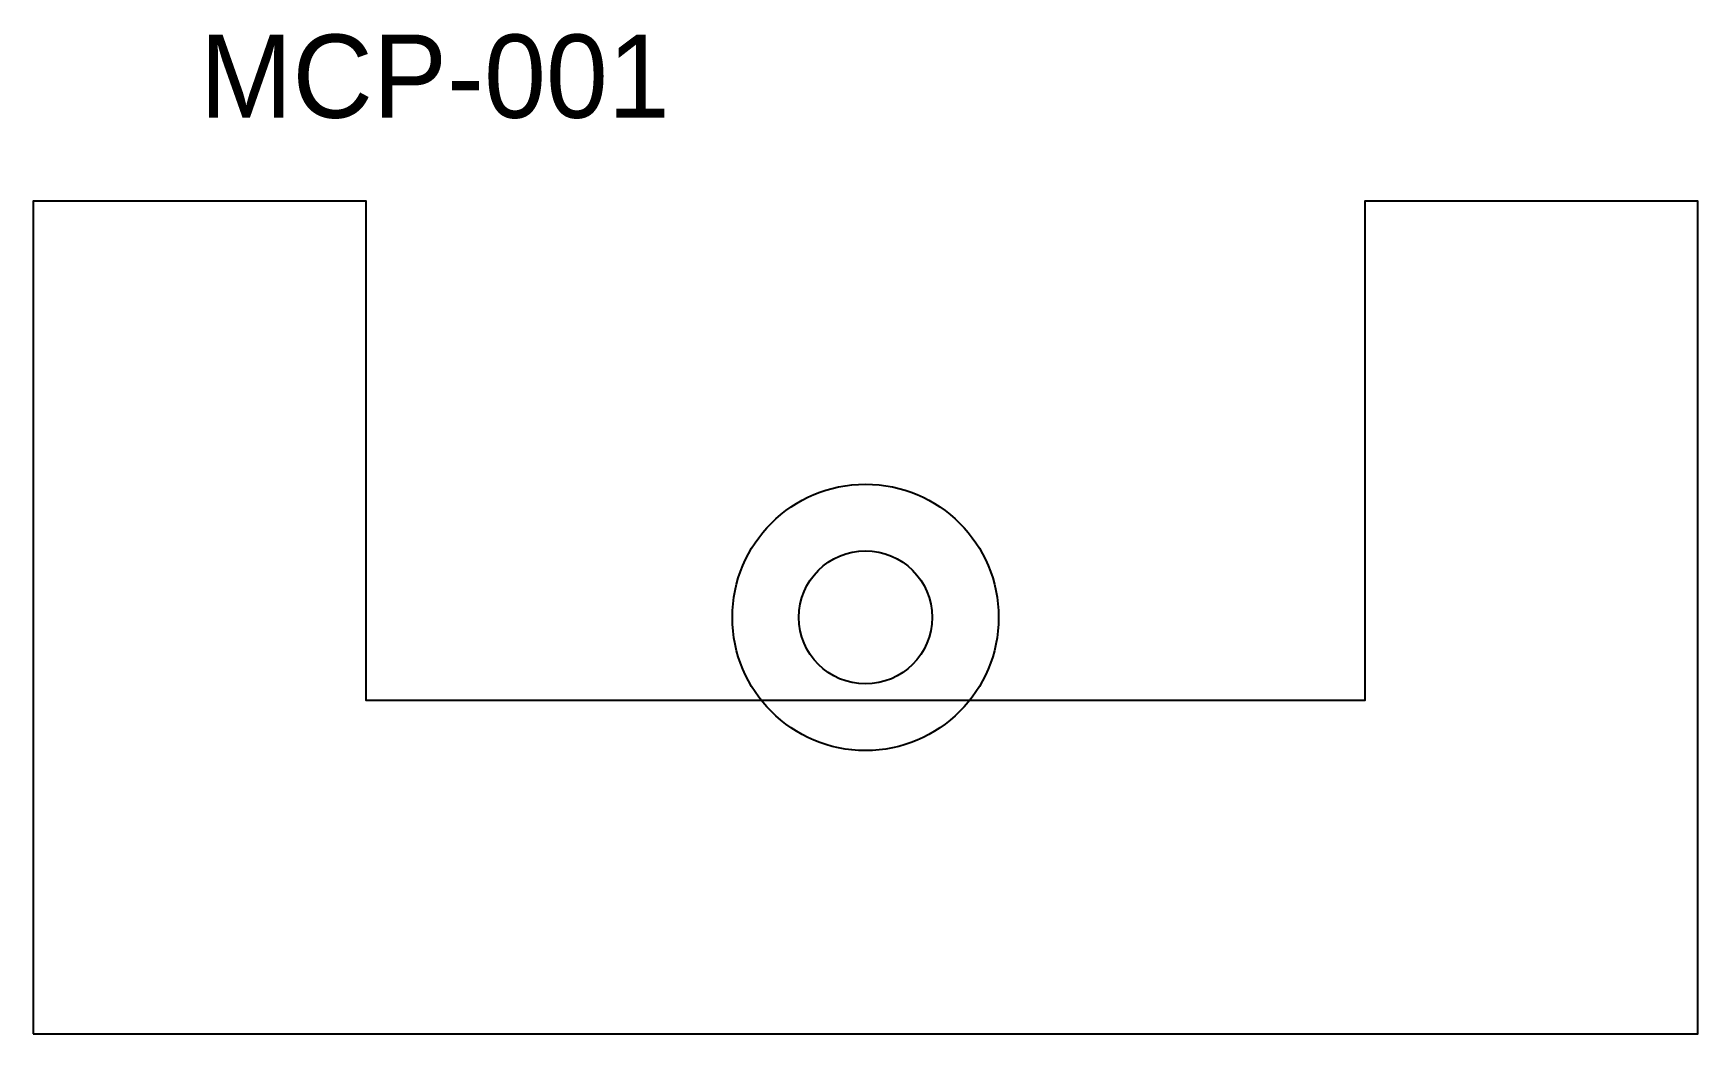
# Model space of a CAD drawing. Header units: metres. Extents: x 0 to 100, y 0 to 60.
import ezdxf

# ---------------------------------------------------------------- set-up
doc = ezdxf.new("R2010")
doc.units = ezdxf.units.M
for name, color, linetype in [('Holes', 1, 'Continuous'), ('Labels', 2, 'Continuous'), ('Profile', 7, 'Continuous')]:
    doc.layers.add(name, color=color, linetype=linetype)

msp = doc.modelspace()

# ---------------------------------------------------------------- linework, layer by layer
at = {"layer": 'Holes'}
for radius in [8, 4]:
    msp.add_circle((50, 25), radius, dxfattribs=at)
at = {"layer": 'Profile'}
msp.add_lwpolyline([(0, 0), (100, 0), (100, 50), (80, 50), (80, 20), (20, 20), (20, 50), (0, 50), (0, 0)], dxfattribs=at)

# ---------------------------------------------------------------- texts
at = {"layer": 'Labels'}
msp.add_text('MCP-001', height=5, dxfattribs=at).set_placement((10, 55))

doc.saveas('drawing.dxf')
